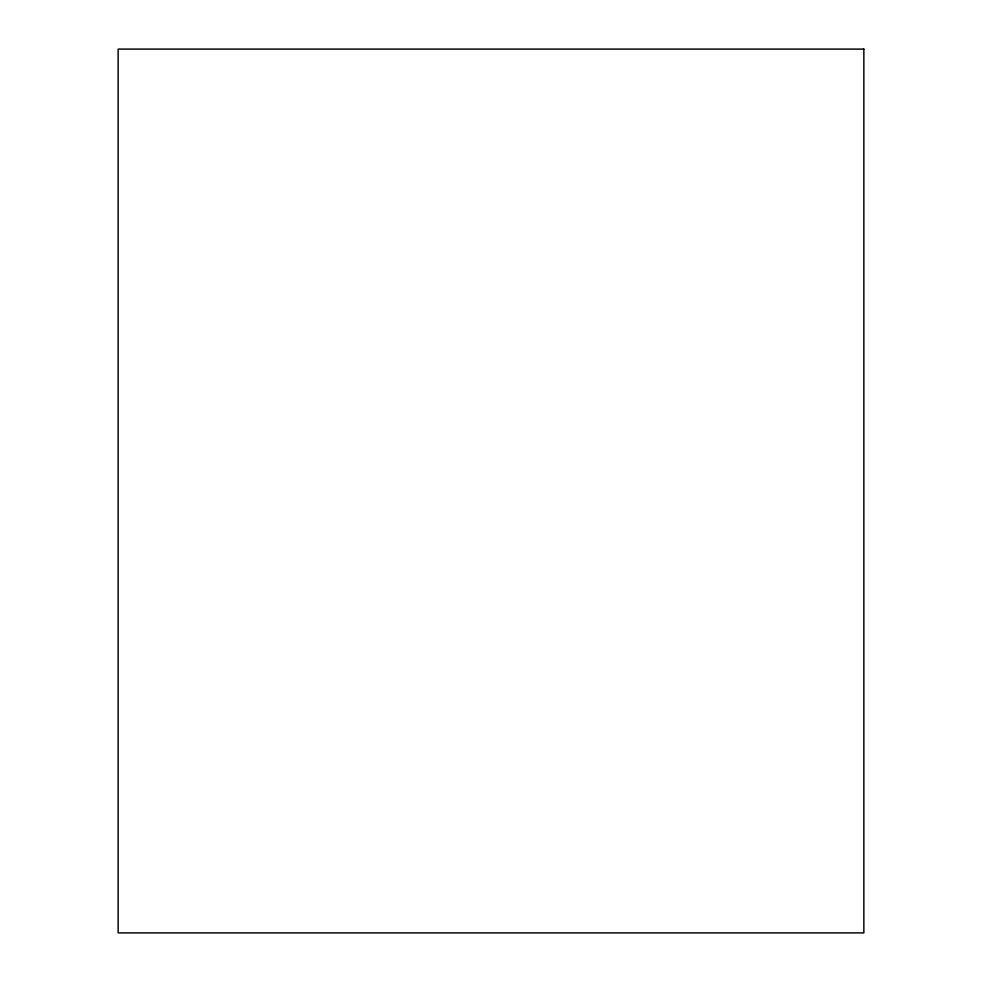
<?xml version="1.0" encoding="UTF-8"?>
<svg xmlns="http://www.w3.org/2000/svg" width="982" height="982" viewBox="0 0 982 982"><rect width="100%" height="100%" fill="white"/><g stroke="black" fill="none" stroke-linecap="round" stroke-linejoin="round"><path stroke-width="1.47" d="M863.853 49.1L118.147 49.1L118.147 932.9L863.853 932.9L863.853 49.1"/></g></svg>
